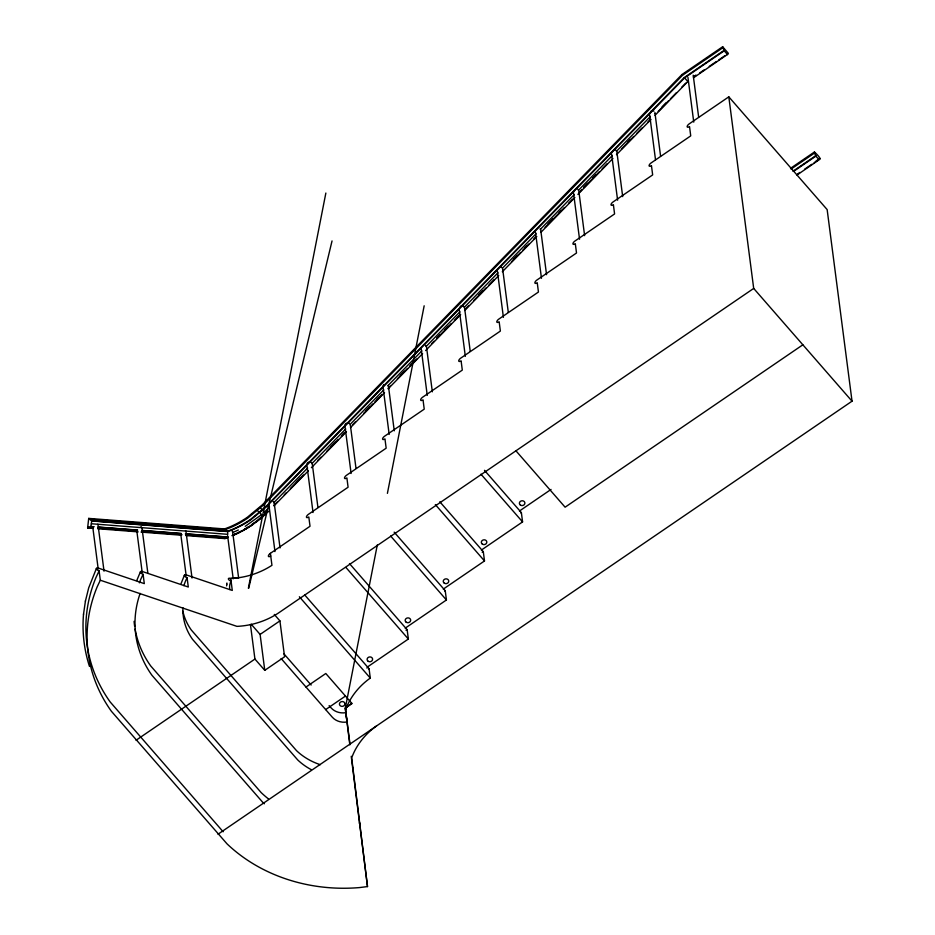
<?xml version="1.0" encoding="UTF-8"?>
<svg xmlns="http://www.w3.org/2000/svg" width="935" height="935" viewBox="0 0 935 935"><rect width="100%" height="100%" fill="white"/><g stroke="black" fill="none" stroke-linecap="round" stroke-linejoin="round"><path stroke-width="1.4" d="M727.594 54.639L724.146 50.712L722.65 46.75L681.977 74.519L262.349 504.818L247.378 517.254A94.552 70.99 -57.1 0 1 227.439 527.854L224.517 528.929L88.708 518.399L87.621 527.948L93.395 528.404M814.432 151.996C815.671 160.306 826.365 162.795 814.432 151.996L790.519 168.335M83.566 613.979L83.507 614.318C82.023 631.885 84.045 649.65 89.468 666.41M226.656 585.894L226.773 584.106M87.68 527.959L90.718 526.604L93.629 526.837M90.777 526.685L91.747 520.97L227.673 531.571L230.723 530.461A95.125 71.422 -57.1 0 0 250.79 519.79L265.844 507.273L684.595 77.885L724.228 50.817M724.076 50.373L684.315 77.523L265.458 507.027L250.405 519.521A95.113 71.411 -57.1 0 1 230.337 530.192L227.298 531.302L91.385 520.772L88.708 518.399M85.412 601.17L88.696 587.858L96.445 568.398M226.924 583.008L226.714 584.445M83.507 614.318L85.459 600.843M248.371 588.244L325.859 193.042M349.83 744.868L345.307 708.122L377.308 544.918M387.406 493.364L424.163 305.792M248.675 588.314L332.042 240.926M261.73 517.406L266.043 514.005L262.91 509.902L259.521 507.53M136.744 580.553L140.437 571.811M181.121 583.463L184.417 575.224M693.454 77.839L727.57 54.394L728.388 53.377L722.65 46.75M347.341 705.457L345.459 710.016L348.042 703.915A73.503 64.164 -7.4 0 1 370.283 678.074L369.08 668.759L304.775 595.022M91.104 526.545L94.038 526.721M218.007 834.23L852.03 401.185L827.148 209.592L728.809 96.843L689.177 123.899A2.747 1.157 -41.1 0 0 687.155 126.739A2.747 1.157 -41.1 0 0 689.527 126.564L690.731 135.879L651.111 162.947A2.747 1.157 -41.1 0 0 649.077 165.775A2.747 1.157 -41.1 0 0 651.45 165.6L652.665 174.915L613.033 201.983A2.747 1.157 -41.1 0 0 611.011 204.812A2.747 1.157 -41.1 0 0 613.383 204.648L614.587 213.951L574.967 241.02A2.747 1.157 -41.1 0 0 572.933 243.86A2.747 1.157 -41.1 0 0 575.305 243.684L576.521 252.999L536.889 280.056A2.747 1.157 -41.1 0 0 534.867 282.896A2.747 1.157 -41.1 0 0 537.239 282.721L538.443 292.036L498.822 319.104A2.747 1.157 -41.1 0 0 496.789 321.932A2.747 1.157 -41.1 0 0 499.161 321.757L500.377 331.072L460.745 358.14A2.747 1.157 -41.1 0 0 458.723 360.968A2.747 1.157 -41.1 0 0 461.095 360.805L462.299 370.108L422.678 397.176A2.747 1.157 -41.1 0 0 420.645 400.016A2.747 1.157 -41.1 0 0 423.029 399.841L424.233 409.156L384.601 436.213A2.747 1.157 -41.1 0 0 382.579 439.053A2.747 1.157 -41.1 0 0 384.951 438.877L386.167 448.192L346.534 475.26A2.747 1.157 -41.1 0 0 344.501 478.089A2.747 1.157 -41.1 0 0 346.885 477.914L348.089 487.228L308.468 514.297A2.747 1.157 -41.1 0 0 306.435 517.125A2.747 1.157 -41.1 0 0 308.807 516.962L310.023 526.265L270.39 553.333L271.945 565.313A73.503 64.164 -7.4 0 1 238.051 577.807L230.735 578.461L232.289 590.441L186.743 575.06A2.747 1.169 25.3 0 0 184.382 575.528A2.747 1.169 25.3 0 0 187.082 577.713L188.297 587.028L142.751 571.647A2.747 1.169 25.3 0 0 140.39 572.126A2.747 1.169 25.3 0 0 143.09 574.312L144.306 583.627L98.759 568.235A2.747 1.169 25.3 0 0 96.398 568.714A2.747 1.169 25.3 0 0 99.098 570.899L95.966 577.549A164.186 143.324 -7.4 0 0 110.19 701.975L223.149 831.764M99.098 570.899L100.314 580.214L97.17 586.864A164.186 143.324 -7.4 0 0 111.405 711.29L227.041 843.873A164.186 143.324 -7.4 0 0 359.449 887.584L367.502 886.579L351.677 757.911A73.503 64.164 -7.4 0 1 376.513 725.969M143.09 574.312L140.823 579.127A114.631 100.068 -7.4 0 0 139.373 582.844M187.082 577.713L185.679 580.693A65.076 56.813 -7.4 0 0 183.903 585.661M723.106 47.556L682.562 75.244L263.039 505.426L247.985 517.92A95.043 71.352 -57.1 0 1 227.941 528.591L224.926 529.689L89.047 519.159M269.56 507.027L264.523 512.006M273.791 502.691L307.638 467.991M311.869 463.655L345.705 428.955M349.935 424.607L383.782 389.907M388.013 385.571L421.849 350.87M426.079 346.534L459.926 311.834M464.157 307.498L497.993 272.786M502.224 268.45L536.071 233.75M540.29 229.414L574.137 194.714M578.368 190.378L612.203 155.677M616.434 151.341L650.281 116.63M296.36 481.946L300.427 477.762M330.99 446.427L335.057 442.255M342.187 434.939L344.232 432.858M365.62 410.921L369.687 406.748M376.828 399.432L378.862 397.34M400.25 375.414L404.329 371.23M410.43 364.966L413.492 361.833M436.914 337.815L439.976 334.672M445.072 329.459L448.122 326.327M478.673 294.993L482.752 290.808M513.315 259.474L517.382 255.302M524.512 247.985L526.545 245.893M547.945 223.968L553.029 218.743M559.142 212.479L561.187 210.387M583.592 187.409L587.659 183.237M592.755 178.012L595.817 174.88M627.385 142.494L630.447 139.362M662.015 106.987L666.094 102.815M274.06 505.274L277.122 502.142M284.252 494.825L286.285 492.733M290.364 488.561L303.606 474.98M317.877 460.347L320.927 457.215M327.04 450.95L338.248 439.45M341.31 436.318L345.377 432.145M352.518 424.829L355.569 421.697M363.727 413.34L372.89 403.932M374.935 401.84L382.064 394.523M388.177 388.259L390.211 386.167M397.34 378.862L407.531 368.413M409.565 366.321L416.706 359.005M431.982 343.332L434.027 341.252M437.077 338.108L451.348 323.487M454.398 320.354L459.494 315.13M465.607 308.854L468.669 305.722M473.764 300.497L485.99 287.968M489.04 284.824L494.136 279.612M511.457 261.847L520.631 252.438M522.665 250.358L528.778 244.082M533.873 238.857L535.907 236.765M545.082 227.369L564.436 207.523M568.515 203.339L572.594 199.155M579.723 191.85L581.757 189.758M583.791 187.666L599.078 171.993M602.14 168.861L607.224 163.637M621.495 149.016L633.72 136.475M636.782 133.343L641.866 128.118M647.978 121.842L650.024 119.762M658.17 111.405L668.361 100.957M670.395 98.865L676.508 92.6M681.603 87.376L685.682 83.192M273.978 505.905L308.386 470.784M311.39 467.699L346.453 431.736M350.461 427.634L384.53 392.7M388.142 388.831L422.597 353.664M425.6 350.578L460.675 314.627M464.683 310.514L498.741 275.58M502.305 271.769L536.819 236.543M540.816 232.441L574.885 197.507M577.888 194.422L612.951 158.471M616.469 154.707L651.029 119.423M655.026 115.321L687.821 81.544M267.948 511.538L251.433 525.248A103.855 77.979 -57.1 0 1 233.271 535.369M264.745 514.157L269.046 511.118M261.508 514.694L245.239 526.312M259.533 519.474L262.934 516.774L259.988 512.52L256.611 510.136M349.982 744.085L345.319 708.157L351.712 703.213M256.248 522.01L259.731 519.428M251.468 524.78L253.759 523.144M256.459 521.952L252.882 524.406A100.793 75.677 -57.1 0 1 232.827 535.241M693.443 76.81L695.827 75.174M693.7 77.021L696.096 75.384M699.684 72.93L704.464 69.669M709.244 66.397L716.42 61.5M718.816 59.863L724.8 55.773M791.045 169.083L814.888 152.791M792.973 171.245L815.858 155.619M793.698 171.304L816.01 156.063M816.232 160.878L819.808 158.436M797.45 174.085L799.834 172.461M804.626 169.188L811.802 164.291M814.186 162.655L820.17 158.564M796.982 175.055L819.364 159.628M728.809 96.843L753.692 288.424L278.162 613.208A73.503 64.164 -7.4 0 1 236.952 626.368L100.314 580.214M279.916 620.887L284.579 656.802L264.769 670.337L260.105 634.421L279.916 620.887L274.294 614.435M136.054 740.263L254.928 659.058L250.451 624.58M551.042 489.437L521.017 509.937A2.747 1.157 -41.1 0 0 519.509 511.387M484.482 470.317L521.368 512.602L522.572 521.905L482.951 548.974A2.747 1.157 -41.1 0 0 481.443 550.434M439.801 501.768L483.29 551.638L484.505 560.953L444.873 588.01A2.747 1.157 -41.1 0 0 443.365 589.471M802.861 344.805L565.102 507.191L515.933 450.81M305.99 687.038L325.801 673.504L352.027 703.576L345.319 708.157M394.161 532.132L445.224 590.675L446.427 599.99L406.807 627.058A2.747 1.157 -41.1 0 0 405.299 628.507M349.468 563.583L407.146 629.711L408.361 639.026L368.729 666.094A2.747 1.157 -41.1 0 0 366.917 668.058M325.66 709.595L345.471 696.061M239.126 532.494L231.915 535.626M185.89 535.568L224.903 538.595L228.374 537.333M238.051 577.807L230.735 578.461A2.747 1.169 25.3 0 0 228.374 578.94A2.747 1.169 25.3 0 0 231.074 581.126A15.533 13.557 -7.4 0 0 229.858 589.553M91.443 523.764L227.789 534.329L227.602 531.396L224.575 528.929M98.409 527.059L137.69 530.098M142.05 530.437L181.343 533.488M185.703 533.815L227.895 537.087L185.329 533.943M98 527.176L137.293 530.215M141.664 530.554L180.958 533.605M88.112 527.34L92.436 527.679M98.21 528.123L137.2 531.15M141.524 531.489L181.951 534.621M186.275 534.949L225.265 537.976L227.532 537.216L224.903 538.595M97.731 528.742L138.193 531.875M141.091 532.097L181.554 535.229M687.926 81.696L684.373 77.605M682.515 75.174L682.001 74.555M753.692 288.424L852.03 401.185M480.964 474.209L522.572 521.905M435.336 504.573L484.505 560.953M390.643 536.024L446.427 599.99M345.95 567.475L408.361 639.026M299.364 596.752L370.283 678.074M283.726 653.588L311.145 685.028M329.12 705.621L331.013 707.795A15.533 13.557 -7.4 0 0 345.81 712.68L347.014 721.995A15.533 13.557 -7.4 0 1 332.217 717.11L281.131 658.532M251.164 624.171L260.105 634.421M254.928 659.058L264.769 670.337M693.209 75.174L698.644 117.074M687.938 77.348L693.758 122.123M660.577 156.11L654.944 112.773A2.747 2.396 -7.4 0 1 654.932 113.404M649.685 114.947L655.505 159.721M622.687 196.595L616.878 151.809A2.747 2.396 -7.4 0 0 616.703 151.213M611.607 153.983L617.614 200.207M578.8 190.857L584.62 235.632M573.354 191.581L579.548 239.243M540.734 229.905L546.554 274.668M535.475 232.067L541.47 278.291M502.656 268.929L508.289 312.267M497.397 271.103L503.404 317.327M464.59 307.977L470.223 351.303M459.33 310.151L465.326 356.364M426.524 347.037L432.332 391.788M421.253 349.199L427.26 395.4M388.446 386.05L394.266 430.825M383.186 388.212L389.182 434.436M350.368 425.074L356.001 468.423M345.108 427.237L351.116 473.484M359.472 822.403L367.502 886.579M312.302 464.134L317.935 507.46M307.042 466.308L313.038 512.52M274.236 503.17L280.044 547.945M268.964 505.332L274.972 551.557M232.85 533.488L238.647 578.122M227.591 535.65L233.201 578.847M186.007 531.676L192.026 578.005M180.735 533.85L186.194 575.843M142.015 528.263L147.847 573.155M136.755 530.437L142.202 572.43M104.042 571.192L98.023 524.862A2.747 2.396 -7.4 0 0 97.848 524.255M92.764 527.036L98.21 569.018M359.531 823.034L359.636 823.805L359.543 822.975M345.798 712.75L345.541 710.682M359.461 822.473L351.233 756.298M407.146 629.711A2.747 1.157 -41.1 0 1 406.024 630.283M369.08 668.759A2.747 1.157 -41.1 0 1 368.507 669.098M445.224 590.675A2.747 1.157 -41.1 0 1 444.651 591.025M344.921 425.799A2.747 2.396 -7.4 0 1 346.64 423.228M348.042 423.041A2.747 2.396 -7.4 0 1 349.351 423.497M270.741 555.998A2.747 1.157 -41.1 0 1 268.368 556.173A2.747 1.157 -41.1 0 1 270.39 553.333M238.343 529.993A98.455 73.923 -57.1 0 1 232.499 532.576M460.23 306.458A2.747 2.396 -7.4 0 1 460.85 306.142M462.954 306.096A2.747 2.396 -7.4 0 1 464.064 306.832M182.851 611.198A65.076 56.813 -7.4 0 0 191.313 630.015L296.535 750.665A65.076 56.813 -7.4 0 0 320.296 764.69M182.933 607.738A65.076 56.813 -7.4 0 0 192.528 639.33L297.751 759.98A65.076 56.813 -7.4 0 0 311.11 769.575M135.084 629.033A114.631 100.068 -7.4 0 0 150.757 666L261.181 792.611A114.631 100.068 -7.4 0 0 268.403 798.876M134.675 626.473A114.631 100.068 -7.4 0 1 134.091 621.343M140.133 593.398A114.631 100.068 -7.4 0 0 151.961 675.304L262.396 801.926A114.631 100.068 -7.4 0 0 264.383 803.773M185.481 530.531A2.747 2.396 -7.4 0 1 185.831 531.068M231.646 530.472A2.747 2.396 -7.4 0 1 232.137 530.905M232.488 531.442A2.747 2.396 -7.4 0 1 232.663 532.05M383.011 386.143A2.747 2.396 -7.4 0 1 383.198 385.536M383.572 384.986A2.747 2.396 -7.4 0 1 384.086 384.53M388.27 385.442A2.747 2.396 -7.4 0 1 388.434 386.681M483.29 551.638A2.747 1.157 -41.1 0 1 482.168 552.211M521.368 512.602A2.747 1.157 -41.1 0 1 520.795 512.941M140.986 526.697A2.747 2.396 -7.4 0 1 141.489 527.13M247.962 527.095A103.014 77.348 -57.1 0 1 244.397 529.257M240.786 531.267A103.014 77.348 -57.1 0 1 237.128 533.125M235.9 533.71A103.014 77.348 -57.1 0 1 233.446 534.82M307.054 463.62A2.747 2.396 -7.4 0 1 307.428 463.07M307.942 462.615A2.747 2.396 -7.4 0 1 309.263 462.124M310.665 462.252A2.747 2.396 -7.4 0 1 311.776 463M253.105 524.348A99.729 74.882 -57.1 0 1 242.691 530.683M425.495 345.459A2.747 2.396 -7.4 0 1 426.348 346.429M651.204 110.926A2.747 2.396 -7.4 0 1 651.905 110.751M652.618 110.739A2.747 2.396 -7.4 0 1 653.927 111.195M273.207 501.592A2.747 2.396 -7.4 0 1 274.06 502.562M540.208 228.759A2.747 2.396 -7.4 0 1 540.559 229.297M577.783 189.279A2.747 2.396 -7.4 0 1 578.286 189.711M615.242 149.939A2.747 2.396 -7.4 0 1 616.352 150.675M500.33 266.896A2.747 2.396 -7.4 0 1 501.639 267.352M344.898 704.23L344.699 704.838A2.747 2.396 -7.4 0 1 340.13 705.633A2.747 2.396 -7.4 0 1 341.392 701.682A2.747 2.396 -7.4 0 1 344.898 704.23M352.799 768.944L352.635 767.612L352.799 768.944M444.3 583.183A2.747 2.396 -7.4 0 0 448.718 581.512A2.747 2.396 -7.4 0 0 444.99 579.045A2.747 2.396 -7.4 0 0 444.3 583.183M368.156 661.267A2.747 2.396 -7.4 0 0 372.574 659.596A2.747 2.396 -7.4 0 0 368.846 657.118A2.747 2.396 -7.4 0 0 368.156 661.267M406.222 622.231A2.747 2.396 -7.4 0 0 410.64 620.56A2.747 2.396 -7.4 0 0 406.912 618.082A2.747 2.396 -7.4 0 0 406.222 622.231M520.444 505.11A2.747 2.396 -7.4 0 0 524.862 503.439A2.747 2.396 -7.4 0 0 521.134 500.961A2.747 2.396 -7.4 0 0 520.444 505.11M482.367 544.147A2.747 2.396 -7.4 0 0 486.784 542.475A2.747 2.396 -7.4 0 0 483.056 540.009A2.747 2.396 -7.4 0 0 482.367 544.147"/></g></svg>
